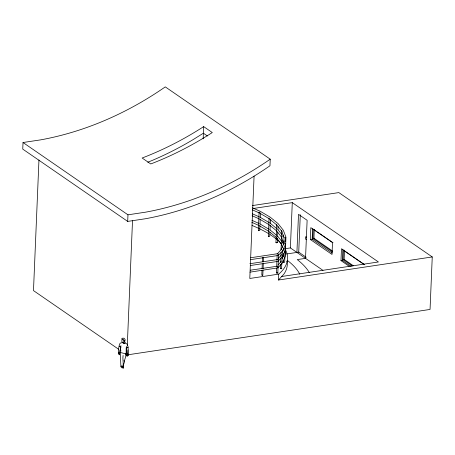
<?xml version="1.0" encoding="UTF-8"?>
<svg xmlns="http://www.w3.org/2000/svg" width="455" height="455" viewBox="0 0 455 455"><rect width="100%" height="100%" fill="white"/><g stroke="black" fill="none" stroke-linecap="round" stroke-linejoin="round"><path stroke-width="0.68" d="M120.325 352.471L120.876 366.417L122.037 365.883L122.799 366.605C122.042 367.754 123.163 368.243 122.725 366.662L121.798 366.087L120.996 366.685L121.673 367.737L123.481 368.118L123.572 367.521L123.026 367.128M127.889 355.241L127.332 355.855C125.722 356.322 127.952 355.281 127.394 354.536L126.621 355.298L127.218 353.91L126.319 346.431M120.928 345.641L120.183 352.454L125.898 353.865L125.654 356.788L124.34 361.06M283.323 256.25L283.385 254.311M283.641 248.356L283.601 249.653L282.498 251.945M283.846 243.761L284.051 237.282M285.404 249.806L285.16 256.597L282.157 263.195L277.886 267.887L249.949 272.141M285.478 249.772L285.928 237.311M23.029 142.512L22.75 149.109L127.701 221.409L145.299 218.77A320.525 262.757 -55.4 0 0 269.957 165.779L270.23 159.182L165.284 86.882A320.525 262.757 -55.4 0 1 40.626 139.873L23.029 142.512L127.974 214.817L145.577 212.172A320.525 262.757 -55.4 0 0 270.23 159.182M38.959 159.984L33.488 290.603L118.721 349.315M127.701 221.409L127.974 214.817M252.491 205.558L338.844 192.596L432.25 256.944L430.049 309.446L126.894 354.945L127.099 349.98M127.281 345.72L132.513 220.783M203.157 138.843L203.669 126.621A320.525 262.757 -55.4 0 1 142.142 158.016L150.759 163.954A320.525 262.757 -55.4 0 0 212.286 132.553L203.669 126.621M254.078 176.119L249.789 278.471L278.744 274.126A130.505 45.489 2.4 0 0 285.217 249.306M259.942 225.595L259.737 230.548L258.662 230.708L258.326 230.48L259.1 212.093M260.004 224.184L260.209 219.236M260.271 217.82L260.476 212.872M263.024 270.253L262.814 275.247L262.359 275.383L261.796 275.201L262.006 270.247M262.063 268.837L262.273 263.883M262.359 261.767L262.535 257.524M263.087 268.837L263.32 263.183M263.382 261.767L263.559 257.524M269.906 232.192L269.724 236.435L268.649 236.6L268.319 236.367L269.087 217.985M269.991 230.071L270.202 225.123M270.259 223.706L270.435 219.464M277.527 238.437L277.351 242.68L276.276 242.845L275.94 242.612L276.742 224.167M277.584 237.027L277.795 232.073M277.88 229.951L278.033 226.419M278.562 254.561L277.812 273.011L277.442 273.21L276.407 272.943L276.612 267.995M276.674 266.579L276.879 261.631M276.941 260.22L277.146 255.266M432.25 256.944L278.494 280.018L278.744 274.126M281.378 249.312L281.042 249.084L281.844 230.639M282.606 250.165L281.548 268.769L280.434 268.552L280.616 264.31M280.701 262.188L280.877 257.945M280.94 256.535L281.116 252.292M282.714 242.788L282.805 240.667M282.953 237.129L283.044 235.007M283.704 255.829L283.573 254.237M283.988 244.335L284.136 240.797M285.49 243.857L284.688 262.302L283.329 262.234L283.368 260.755M283.55 256.518L283.664 253.685M283.846 249.442L283.903 248.032M285.069 252.178L285.251 247.941M285.518 241.577L285.501 237.152M322.987 270.384L290.381 247.924L292.281 202.629L253.202 208.498M296.91 252.423L298.508 214.339L307.125 220.277L305.527 258.355L297.251 259.6A163.811 57.097 2.4 0 1 309.383 272.676M300.3 214.771L298.73 252.15L306.198 257.291M310.344 239.512L310.839 227.642L332.503 242.566L332.008 254.442L310.344 239.512L313.057 239.108M312.602 228.768L312.164 239.239L332.116 252.986M332.633 251.99L312.881 238.38L313.267 229.144L316.174 231.146M314.274 229.65L313.916 238.227L332.508 251.035M349.161 266.26L340.977 260.618L341.472 248.743L364.279 264.457M342.848 249.232L342.382 260.408L351.152 266.448M352.409 265.959L343.098 259.543L343.485 250.313L364.432 264.742M344.52 250.153L344.134 259.39L353.444 265.805M280.434 268.552L280.883 268.313M126.2 347.802L126.16 354.001L125.898 353.865M127.155 353.91L128.282 354.195L128.208 355.247L127.599 355.941L126.843 355.992M285.723 243.88L282.68 250.699L278.238 255.482L250.472 259.651M128.105 355.361L127.633 355.895M123.743 342.234L120.154 343.155C117.714 346.744 118.277 360.593 120.802 347.063M118.584 352.42L118.471 353.427L119.403 354.792M281.031 249.835L283.892 243.533M281.355 254.47L280.781 255.727L278.278 258.394M285.433 250L282.436 256.592L277.994 261.375L250.227 265.544M281.076 261.068L280.507 262.33L277.999 264.992M282.219 258.548L283.368 256.029M277.129 254.123L281.127 249.636M278.54 255.255L278.46 254.152L277.709 253.68L250.813 257.712M276.885 260.015L277.271 259.6L249.863 263.712M278.295 261.147L278.329 260.266L277.669 259.606M278.016 267.745L277.777 266.454M258.326 230.48L258.702 230.287M268.319 236.367L268.689 236.173M275.94 242.612L276.486 242.401M281.042 249.084L281.412 248.891M278.585 254.629L278.21 254.823M276.407 272.943L276.947 272.733M283.311 262.171L283.681 261.978M124.101 341.443C124.994 341.915 124.664 339.675 123.976 340.954L123.72 341.335L123.481 339.202L122.139 339.254L121.786 341.182L122.315 342.405M278.494 280.018L283.988 273.978A130.505 45.489 2.4 0 0 287.077 261.107M277.22 253.935L277.522 253.708M122.276 342.405L123.481 343.36L124.721 343.366L125.097 342.905L124.471 341.432M121.047 366.804L122.008 366.52L122.719 367.168M124.715 341.762L125.188 339.777L124.471 338.639L123.908 338.184L122.19 338.241L121.707 338.793L122.139 339.254M147.784 162.225L152.385 160.365A320.525 262.757 -55.4 0 0 193.455 139.406L203.391 133.213L207.412 135.982M312.881 238.38L314.257 238.175M284.79 248.766L290.381 247.924M286.542 253.975L298.946 252.115M286.724 261.181L288.117 260.971A149.126 51.984 2.4 0 1 299.811 274.28M250.29 270.207L277.391 266.209M343.098 259.543L344.48 259.339M340.977 260.618L343.007 260.311M281.708 276.492L378.423 261.972L292.281 202.629M124.721 343.366L122.355 342.524M122.822 367.674L123.652 367.867M259.6 212.354L259.185 212.223M276.85 242.418L277.351 242.68M126.245 347.808L128.276 347.358L127.064 344.111L124.96 342.746M281.418 268.336L281.833 268.552M262.518 275.048L262.819 275.201M277.482 272.784L277.812 273.011M120.859 347.08L119.244 346.198M252.514 207.855L260.214 211.285L270.242 217.194L278.068 223.587L283.334 230.264L285.905 237.083M252.383 209.852L259.39 212.974L269.178 218.73L276.765 224.941M252.263 213.748L259.327 216.893M252.138 215.744L259.145 218.866L268.933 224.622L276.384 230.662L281.594 237.271L281.372 236.884L283.829 243.402M251.99 220.345L258.406 223.206M251.86 222.341L258.867 225.464L268.82 231.333L276.105 237.265L281.315 243.869M123.288 367.213L123.322 365.291L124.596 361.554L123.976 360.724M259.964 217.177L269.4 222.74M259.691 223.775L268.535 228.99M269.991 223.087L276.725 228.581M269.718 229.684L276.447 235.178M317.334 231.948L333.02 242.754M119.887 350.123L121.053 350.924M125.722 354.144L126.894 354.945M122.566 367.361C124.107 365.297 122.338 358.847 123.089 355.469M128.282 354.195L128.509 351.294L127.957 347.449M276.634 224.77L281.838 231.379M281.804 234.53L277.954 229.644M281.526 241.127L277.675 236.247M282.947 235.98L283.169 236.367M282.669 242.583L283.391 244.289M119.631 352.688L119.693 354.314L119.329 353.251L119.182 353.888L119.438 354.837L118.749 353.615M281.617 230.992L284.074 237.51M281.093 243.488L282.566 247.395M252.036 225.452A130.505 45.489 2.4 0 1 268.86 233.813M269.986 234.518A130.505 45.489 2.4 0 1 276.782 239.472M277.823 240.371A130.505 45.489 2.4 0 1 281.736 244.318M306.408 239.398A1.41 0.643 81.5 0 1 305.47 238.75A1.41 0.643 81.5 0 1 305.55 236.884A1.41 0.643 81.5 0 1 306.488 237.533"/></g></svg>
